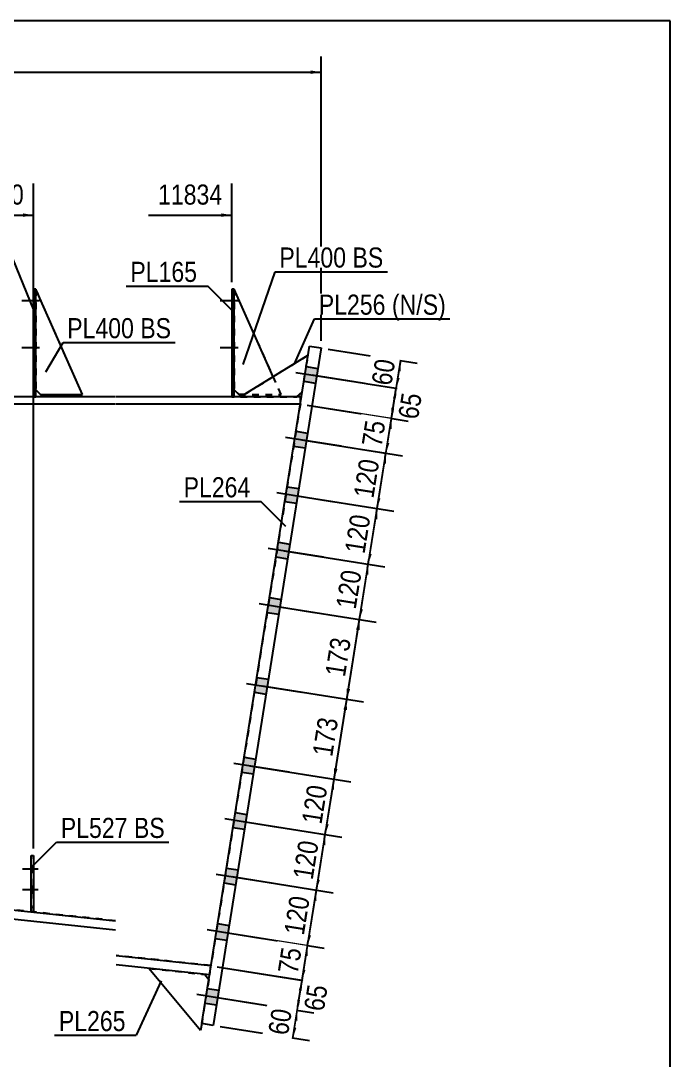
# Model space of a CAD drawing. Header units: millimetres. Extents: x -64 to 339, y -192 to 85.
# Drawn here: x 246.6 to 339, y -63.5 to 84.6 of the extents above; entities that cross this region are included whole.
import ezdxf

# ---------------------------------------------------------------- set-up
doc = ezdxf.new("R2010")
doc.units = ezdxf.units.MM
doc.linetypes.add('DXK_LINE_DOT1', pattern=[1.8814, 0.9407, -0.9407])
doc.linetypes.add('DXK_LINE_DOT2', pattern=[3.9198, 1.9599, -1.9599])
doc.styles.add('Arial Narrow', font='ARIALN.TTF', dxfattribs={"height": 0.2})

# ---------------------------------------------------------------- blocks, each defined once
blk = doc.blocks.new('Unknown-627019314-13507')
at = {"color": 5, "linetype": 'Continuous'}
for p, q in [((338.98, 84.57), (-61.02, 84.57)), ((338.98, -192.43), (338.98, 84.57))]:
    blk.add_line(p, q, dxfattribs=at)
blk = doc.blocks.new('Part-627019314-7897 - 7780')
at = {"color": 7, "linetype": 'DXK_LINE_DOT1'}
for p, q in [((248.69, 46.33), (248.69, 32)), ((255.35, 31.33), (248.69, 46.33)), ((248.69, 32), (249.35, 31.33)), ((249.35, 31.33), (255.35, 31.33))]:
    blk.add_line(p, q, dxfattribs=at)
blk = doc.blocks.new('Part-627019314-7802 - 7780')
at = {"color": 2, "linetype": 'Continuous'}
for p, q in [((220.78, 31), (220.78, 30)), ((225.44, 31), (220.78, 31)), ((220.78, 30), (225.44, 30)), ((242.73, 31), (225.54, 31)), ((225.54, 30), (242.73, 30)), ((260.02, 31), (242.83, 31)), ((242.83, 30), (260.02, 30)), ((286.34, 31), (260.12, 31)), ((260.12, 30), (286.34, 30)), ((286.34, 30), (286.34, 31))]:
    blk.add_line(p, q, dxfattribs=at)
blk = doc.blocks.new('Part-627019314-7805 - 7780')
at = {"color": 2, "linetype": 'Continuous'}
for p, q in [((211.34, -30), (211.34, 30)), ((273.61, -50), (273.53, -50))]:
    blk.add_line(p, q, dxfattribs=at)
at = {"color": 7, "linetype": 'DXK_LINE_DOT1'}
for p, q in [((211.34, 30), (216.01, 30)), ((216.11, 30), (225.44, 30)), ((225.54, 30), (242.73, 30)), ((242.83, 30), (260.02, 30)), ((260.12, 30), (286.34, 30)), ((286.34, 30), (273.61, -50)), ((216.01, -30.5), (211.34, -30)), ((216.01, -30.5), (211.34, -30)), ((225.44, -32.71), (216.11, -31.71)), ((225.44, -32.72), (216.11, -31.72)), ((242.73, -34.57), (225.54, -32.73)), ((242.73, -34.57), (225.54, -32.73)), ((260.02, -43.6), (242.83, -41.76)), ((260.02, -43.61), (242.83, -41.77)), ((273.62, -49.99), (260.12, -48.54)), ((273.53, -50), (260.12, -48.56))]:
    blk.add_line(p, q, dxfattribs=at)
blk = doc.blocks.new('Part-627019314-7817 - 7780')
at = {"color": 2, "linetype": 'Continuous'}
for p, q in [((272.31, -58.23), (287.65, 38.23)), ((289.29, 37.97), (273.95, -58.5)), ((287.65, 38.23), (289.29, 37.97)), ((273.95, -58.5), (272.31, -58.23))]:
    blk.add_line(p, q, dxfattribs=at)
blk = doc.blocks.new('Part-627019314-7825 - 7780')
at = {"color": 7, "linetype": 'DXK_LINE_DOT1'}
for p, q in [((287.44, 36.93), (277.83, 31)), ((286.6, 31.66), (287.44, 36.93)), ((285.83, 31), (286.6, 31.66)), ((277.83, 31), (285.83, 31))]:
    blk.add_line(p, q, dxfattribs=at)
blk = doc.blocks.new('Part-627019314-7826 - 7780')
at = {"color": 2, "linetype": 'Continuous'}
for p, q in [((272.15, -59.22), (264.79, -50.4)), ((272.74, -51.25), (273.3, -51.98)), ((272.31, -58.23), (272.15, -59.22))]:
    blk.add_line(p, q, dxfattribs=at)
at = {"color": 7, "linetype": 'DXK_LINE_DOT1'}
for p, q in [((264.79, -50.4), (272.74, -51.25)), ((264.79, -50.4), (264.79, -50.4)), ((273.3, -51.98), (272.31, -58.23))]:
    blk.add_line(p, q, dxfattribs=at)
blk = doc.blocks.new('Bolt-627019314-7956 - 7780')
at = {"linetype": 'Continuous'}
for points in [[(248.69, 44.2), (248.69, 45.13), (248.35, 45.13), (248.35, 44.2)], [(248.69, 44.2), (248.69, 45.13), (248.35, 45.13), (248.35, 44.2)], [(248.69, 44.2), (248.69, 45.13), (248.35, 45.13), (248.35, 44.2)], [(248.69, 37.53), (248.69, 38.47), (248.35, 38.47), (248.35, 37.53)], [(248.69, 37.53), (248.69, 38.47), (248.35, 38.47), (248.35, 37.53)], [(248.69, 37.53), (248.69, 38.47), (248.35, 38.47), (248.35, 37.53)]]:
    blk.add_hatch(color=3, dxfattribs=at).paths.add_polyline_path(points)
at = {"color": 3, "linetype": 'Continuous'}
for p, q in [((249.22, 44.67), (246.69, 44.67)), ((249.22, 44.67), (246.69, 44.67)), ((249.22, 44.67), (246.69, 44.67)), ((248.69, 45.13), (248.35, 45.13)), ((248.69, 45.13), (248.35, 45.13)), ((248.69, 45.13), (248.35, 45.13)), ((248.69, 44.2), (248.35, 44.2)), ((248.69, 44.2), (248.35, 44.2)), ((248.69, 44.2), (248.35, 44.2)), ((249.22, 38), (246.69, 38)), ((249.22, 38), (246.69, 38)), ((249.22, 38), (246.69, 38)), ((248.69, 38.47), (248.35, 38.47)), ((248.69, 38.47), (248.35, 38.47)), ((248.69, 38.47), (248.35, 38.47)), ((248.69, 37.53), (248.35, 37.53)), ((248.69, 37.53), (248.35, 37.53)), ((248.69, 37.53), (248.35, 37.53))]:
    blk.add_line(p, q, dxfattribs=at)
blk = doc.blocks.new('Part-627019314-7827 - 7780')
at = {"color": 2, "linetype": 'Continuous'}
for p, q in [((287.44, 36.93), (277.83, 31)), ((285.83, 31), (286.6, 31.66))]:
    blk.add_line(p, q, dxfattribs=at)
blk = doc.blocks.new('Part-627019314-7892 - 7780')
at = {"color": 2, "linetype": 'Continuous'}
for p, q in [((282.48, 33.87), (276.94, 46.33)), ((276.94, 32), (277.61, 31.33)), ((278.37, 31.33), (277.61, 31.33))]:
    blk.add_line(p, q, dxfattribs=at)
blk = doc.blocks.new('Part-627019314-7835 - 7780')
at = {"color": 2, "linetype": 'Continuous'}
for p, q in [((276.94, 46.33), (276.61, 46.33)), ((276.61, 46.33), (276.61, 31)), ((276.94, 31), (276.94, 46.33))]:
    blk.add_line(p, q, dxfattribs=at)
at = {"color": 7, "linetype": 'DXK_LINE_DOT1'}
blk.add_line((276.61, 31), (276.94, 31), dxfattribs=at)
blk = doc.blocks.new('Part-627019314-7849 - 7780')
at = {"color": 2, "linetype": 'Continuous'}
for p, q in [((211.2, -31.33), (211.34, -30)), ((211.34, -30), (216.01, -30.5)), ((216.01, -31.84), (211.2, -31.33)), ((216.11, -31.72), (225.44, -32.72)), ((225.44, -34.06), (216.11, -33.06)), ((225.54, -32.73), (242.73, -34.57)), ((242.73, -35.91), (225.54, -34.07)), ((242.83, -41.77), (260.02, -43.61)), ((260.02, -44.95), (242.83, -43.11)), ((260.12, -48.56), (273.53, -50)), ((273.39, -51.32), (260.12, -49.9)), ((273.53, -50), (273.39, -51.32))]:
    blk.add_line(p, q, dxfattribs=at)
blk = doc.blocks.new('Part-627019314-7872 - 7780')
at = {"color": 7, "linetype": 'DXK_LINE_DOT1'}
for p, q in [((276.94, 46.33), (276.94, 32)), ((283.61, 31.33), (276.94, 46.33)), ((276.94, 32), (277.61, 31.33)), ((277.61, 31.33), (283.61, 31.33))]:
    blk.add_line(p, q, dxfattribs=at)
blk = doc.blocks.new('Part-627019314-7896 - 7780')
at = {"color": 2, "linetype": 'Continuous'}
for p, q in [((248.69, 46.33), (248.35, 46.33)), ((248.35, 46.33), (248.35, 31)), ((248.69, 31), (248.69, 46.33))]:
    blk.add_line(p, q, dxfattribs=at)
at = {"color": 7, "linetype": 'DXK_LINE_DOT1'}
blk.add_line((248.35, 31), (248.69, 31), dxfattribs=at)
blk = doc.blocks.new('Part-627019314-7898 - 7780')
at = {"color": 7, "linetype": 'DXK_LINE_DOT1'}
for p, q in [((248.03, -42.32), (248.03, -34.32)), ((248.03, -34.32), (248.37, -34.32)), ((248.37, -42.32), (248.37, -34.32)), ((248.03, -41.66), (248.37, -41.66)), ((248.37, -42.32), (248.03, -42.32))]:
    blk.add_line(p, q, dxfattribs=at)
blk = doc.blocks.new('Part-627019314-7901 - 7780')
at = {"color": 2, "linetype": 'Continuous'}
for p, q in [((248.03, -42.32), (248.03, -34.32)), ((248.03, -34.32), (248.37, -34.32)), ((248.37, -34.32), (248.37, -42.32)), ((248.37, -42.32), (248.03, -42.32))]:
    blk.add_line(p, q, dxfattribs=at)
blk = doc.blocks.new('Part-627019314-7904 - 7780')
at = {"color": 2, "linetype": 'Continuous'}
for p, q in [((255.35, 31.33), (248.69, 46.33)), ((248.69, 32), (249.35, 31.33)), ((249.35, 31.33), (255.35, 31.33))]:
    blk.add_line(p, q, dxfattribs=at)
blk = doc.blocks.new('Bolt-627019314-7909 - 7780')
at = {"linetype": 'Continuous'}
for points in [[(287.18, 35.33), (286.85, 33.23), (288.5, 32.96), (288.83, 35.07)], [(287.18, 35.33), (286.85, 33.23), (288.5, 32.96), (288.83, 35.07)], [(287.18, 35.33), (286.85, 33.23), (288.5, 32.96), (288.83, 35.07)], [(287.18, 35.33), (286.85, 33.23), (288.5, 32.96), (288.83, 35.07)], [(285.72, 26.12), (285.38, 24.01), (287.03, 23.75), (287.36, 25.85)], [(285.72, 26.12), (285.38, 24.01), (287.03, 23.75), (287.36, 25.85)], [(285.72, 26.12), (285.38, 24.01), (287.03, 23.75), (287.36, 25.85)], [(285.72, 26.12), (285.38, 24.01), (287.03, 23.75), (287.36, 25.85)], [(284.46, 18.21), (284.13, 16.11), (285.77, 15.85), (286.11, 17.95)], [(284.46, 18.21), (284.13, 16.11), (285.77, 15.85), (286.11, 17.95)], [(284.46, 18.21), (284.13, 16.11), (285.77, 15.85), (286.11, 17.95)], [(284.46, 18.21), (284.13, 16.11), (285.77, 15.85), (286.11, 17.95)], [(283.21, 10.31), (282.87, 8.21), (284.52, 7.95), (284.85, 10.05)], [(283.21, 10.31), (282.87, 8.21), (284.52, 7.95), (284.85, 10.05)], [(283.21, 10.31), (282.87, 8.21), (284.52, 7.95), (284.85, 10.05)], [(283.21, 10.31), (282.87, 8.21), (284.52, 7.95), (284.85, 10.05)], [(281.95, 2.41), (281.61, 0.31), (283.26, 0.04), (283.6, 2.15)], [(281.95, 2.41), (281.61, 0.31), (283.26, 0.04), (283.6, 2.15)], [(281.95, 2.41), (281.61, 0.31), (283.26, 0.04), (283.6, 2.15)], [(281.95, 2.41), (281.61, 0.31), (283.26, 0.04), (283.6, 2.15)], [(280.14, -8.95), (279.81, -11.06), (281.45, -11.32), (281.79, -9.21)], [(280.14, -8.95), (279.81, -11.06), (281.45, -11.32), (281.79, -9.21)], [(280.14, -8.95), (279.81, -11.06), (281.45, -11.32), (281.79, -9.21)], [(280.14, -8.95), (279.81, -11.06), (281.45, -11.32), (281.79, -9.21)], [(278.34, -20.31), (278, -22.42), (279.65, -22.68), (279.98, -20.57)], [(278.34, -20.31), (278, -22.42), (279.65, -22.68), (279.98, -20.57)], [(278.34, -20.31), (278, -22.42), (279.65, -22.68), (279.98, -20.57)], [(278.34, -20.31), (278, -22.42), (279.65, -22.68), (279.98, -20.57)], [(277.08, -28.21), (276.74, -30.32), (278.39, -30.58), (278.73, -28.47)], [(277.08, -28.21), (276.74, -30.32), (278.39, -30.58), (278.73, -28.47)], [(277.08, -28.21), (276.74, -30.32), (278.39, -30.58), (278.73, -28.47)], [(277.08, -28.21), (276.74, -30.32), (278.39, -30.58), (278.73, -28.47)], [(275.82, -36.11), (275.49, -38.22), (277.13, -38.48), (277.47, -36.37)], [(275.82, -36.11), (275.49, -38.22), (277.13, -38.48), (277.47, -36.37)], [(275.82, -36.11), (275.49, -38.22), (277.13, -38.48), (277.47, -36.37)], [(275.82, -36.11), (275.49, -38.22), (277.13, -38.48), (277.47, -36.37)], [(274.57, -44.01), (274.23, -46.12), (275.88, -46.38), (276.21, -44.27)], [(274.57, -44.01), (274.23, -46.12), (275.88, -46.38), (276.21, -44.27)], [(274.57, -44.01), (274.23, -46.12), (275.88, -46.38), (276.21, -44.27)], [(274.57, -44.01), (274.23, -46.12), (275.88, -46.38), (276.21, -44.27)], [(273.1, -53.23), (272.77, -55.34), (274.41, -55.6), (274.75, -53.49)], [(273.1, -53.23), (272.77, -55.34), (274.41, -55.6), (274.75, -53.49)], [(273.1, -53.23), (272.77, -55.34), (274.41, -55.6), (274.75, -53.49)], [(273.1, -53.23), (272.77, -55.34), (274.41, -55.6), (274.75, -53.49)]]:
    blk.add_hatch(color=3, dxfattribs=at).paths.add_polyline_path(points)
at = {"color": 3, "linetype": 'Continuous'}
for p, q in [((285.72, 34.49), (293.6, 33.23)), ((285.72, 34.49), (293.6, 33.23)), ((285.72, 34.49), (293.6, 33.23)), ((285.72, 34.49), (293.6, 33.23)), ((287.18, 35.33), (288.83, 35.07)), ((287.18, 35.33), (288.83, 35.07)), ((287.18, 35.33), (288.83, 35.07)), ((287.18, 35.33), (288.83, 35.07)), ((286.85, 33.23), (288.5, 32.96)), ((286.85, 33.23), (288.5, 32.96)), ((286.85, 33.23), (288.5, 32.96)), ((286.85, 33.23), (288.5, 32.96)), ((284.25, 25.27), (292.14, 24.02)), ((284.25, 25.27), (292.14, 24.02)), ((284.25, 25.27), (292.14, 24.02)), ((284.25, 25.27), (292.14, 24.02)), ((285.72, 26.12), (287.36, 25.85)), ((285.72, 26.12), (287.36, 25.85)), ((285.72, 26.12), (287.36, 25.85)), ((285.72, 26.12), (287.36, 25.85)), ((285.38, 24.01), (287.03, 23.75)), ((285.38, 24.01), (287.03, 23.75)), ((285.38, 24.01), (287.03, 23.75)), ((285.38, 24.01), (287.03, 23.75)), ((284.46, 18.21), (286.11, 17.95)), ((284.46, 18.21), (286.11, 17.95)), ((284.46, 18.21), (286.11, 17.95)), ((284.46, 18.21), (286.11, 17.95)), ((282.99, 17.37), (290.88, 16.11)), ((282.99, 17.37), (290.88, 16.11)), ((282.99, 17.37), (290.88, 16.11)), ((282.99, 17.37), (290.88, 16.11)), ((284.13, 16.11), (285.77, 15.85)), ((284.13, 16.11), (285.77, 15.85)), ((284.13, 16.11), (285.77, 15.85)), ((284.13, 16.11), (285.77, 15.85)), ((281.74, 9.47), (289.62, 8.21)), ((281.74, 9.47), (289.62, 8.21)), ((281.74, 9.47), (289.62, 8.21)), ((281.74, 9.47), (289.62, 8.21)), ((283.21, 10.31), (284.85, 10.05)), ((283.21, 10.31), (284.85, 10.05)), ((283.21, 10.31), (284.85, 10.05)), ((283.21, 10.31), (284.85, 10.05)), ((282.87, 8.21), (284.52, 7.95)), ((282.87, 8.21), (284.52, 7.95)), ((282.87, 8.21), (284.52, 7.95)), ((282.87, 8.21), (284.52, 7.95)), ((280.48, 1.57), (288.37, 0.31)), ((280.48, 1.57), (288.37, 0.31)), ((280.48, 1.57), (288.37, 0.31)), ((280.48, 1.57), (288.37, 0.31)), ((281.95, 2.41), (283.6, 2.15)), ((281.95, 2.41), (283.6, 2.15)), ((281.95, 2.41), (283.6, 2.15)), ((281.95, 2.41), (283.6, 2.15)), ((281.61, 0.31), (283.26, 0.04)), ((281.61, 0.31), (283.26, 0.04)), ((281.61, 0.31), (283.26, 0.04)), ((281.61, 0.31), (283.26, 0.04)), ((278.68, -9.8), (286.56, -11.05)), ((278.68, -9.8), (286.56, -11.05)), ((278.68, -9.8), (286.56, -11.05)), ((278.68, -9.8), (286.56, -11.05)), ((280.14, -8.95), (281.79, -9.21)), ((280.14, -8.95), (281.79, -9.21)), ((280.14, -8.95), (281.79, -9.21)), ((280.14, -8.95), (281.79, -9.21)), ((279.81, -11.06), (281.45, -11.32)), ((279.81, -11.06), (281.45, -11.32)), ((279.81, -11.06), (281.45, -11.32)), ((279.81, -11.06), (281.45, -11.32)), ((278.34, -20.31), (279.98, -20.57)), ((278.34, -20.31), (279.98, -20.57)), ((278.34, -20.31), (279.98, -20.57)), ((278.34, -20.31), (279.98, -20.57)), ((276.87, -21.16), (284.75, -22.41)), ((276.87, -21.16), (284.75, -22.41)), ((276.87, -21.16), (284.75, -22.41)), ((276.87, -21.16), (284.75, -22.41)), ((278, -22.42), (279.65, -22.68)), ((278, -22.42), (279.65, -22.68)), ((278, -22.42), (279.65, -22.68)), ((278, -22.42), (279.65, -22.68)), ((275.61, -29.06), (283.5, -30.31)), ((275.61, -29.06), (283.5, -30.31)), ((275.61, -29.06), (283.5, -30.31)), ((275.61, -29.06), (283.5, -30.31)), ((277.08, -28.21), (278.73, -28.47)), ((277.08, -28.21), (278.73, -28.47)), ((277.08, -28.21), (278.73, -28.47)), ((277.08, -28.21), (278.73, -28.47)), ((276.74, -30.32), (278.39, -30.58)), ((276.74, -30.32), (278.39, -30.58)), ((276.74, -30.32), (278.39, -30.58)), ((276.74, -30.32), (278.39, -30.58)), ((274.36, -36.96), (282.24, -38.21)), ((274.36, -36.96), (282.24, -38.21)), ((274.36, -36.96), (282.24, -38.21)), ((274.36, -36.96), (282.24, -38.21)), ((275.82, -36.11), (277.47, -36.37)), ((275.82, -36.11), (277.47, -36.37)), ((275.82, -36.11), (277.47, -36.37)), ((275.82, -36.11), (277.47, -36.37)), ((275.49, -38.22), (277.13, -38.48)), ((275.49, -38.22), (277.13, -38.48)), ((275.49, -38.22), (277.13, -38.48)), ((275.49, -38.22), (277.13, -38.48)), ((274.57, -44.01), (276.21, -44.27)), ((274.57, -44.01), (276.21, -44.27)), ((274.57, -44.01), (276.21, -44.27)), ((274.57, -44.01), (276.21, -44.27)), ((273.1, -44.86), (280.98, -46.11)), ((273.1, -44.86), (280.98, -46.11)), ((273.1, -44.86), (280.98, -46.11)), ((273.1, -44.86), (280.98, -46.11)), ((274.23, -46.12), (275.88, -46.38)), ((274.23, -46.12), (275.88, -46.38)), ((274.23, -46.12), (275.88, -46.38)), ((274.23, -46.12), (275.88, -46.38)), ((273.1, -53.23), (274.75, -53.49)), ((273.1, -53.23), (274.75, -53.49)), ((273.1, -53.23), (274.75, -53.49)), ((273.1, -53.23), (274.75, -53.49)), ((271.63, -54.08), (279.52, -55.33)), ((271.63, -54.08), (279.52, -55.33)), ((271.63, -54.08), (279.52, -55.33)), ((271.63, -54.08), (279.52, -55.33)), ((272.77, -55.34), (274.41, -55.6)), ((272.77, -55.34), (274.41, -55.6)), ((272.77, -55.34), (274.41, -55.6)), ((272.77, -55.34), (274.41, -55.6))]:
    blk.add_line(p, q, dxfattribs=at)
blk = doc.blocks.new('Bolt-627019314-7923 - 7780')
at = {"linetype": 'Continuous'}
for points in [[(276.94, 44.2), (276.94, 45.13), (276.61, 45.13), (276.61, 44.2)], [(276.94, 44.2), (276.94, 45.13), (276.61, 45.13), (276.61, 44.2)], [(276.94, 44.2), (276.94, 45.13), (276.61, 45.13), (276.61, 44.2)], [(276.94, 37.53), (276.94, 38.47), (276.61, 38.47), (276.61, 37.53)], [(276.94, 37.53), (276.94, 38.47), (276.61, 38.47), (276.61, 37.53)], [(276.94, 37.53), (276.94, 38.47), (276.61, 38.47), (276.61, 37.53)]]:
    blk.add_hatch(color=3, dxfattribs=at).paths.add_polyline_path(points)
at = {"color": 3, "linetype": 'Continuous'}
for p, q in [((277.47, 44.67), (274.94, 44.67)), ((277.47, 44.67), (274.94, 44.67)), ((277.47, 44.67), (274.94, 44.67)), ((276.94, 45.13), (276.61, 45.13)), ((276.94, 45.13), (276.61, 45.13)), ((276.94, 45.13), (276.61, 45.13)), ((276.94, 44.2), (276.61, 44.2)), ((276.94, 44.2), (276.61, 44.2)), ((276.94, 44.2), (276.61, 44.2)), ((277.47, 38), (274.94, 38)), ((277.47, 38), (274.94, 38)), ((277.47, 38), (274.94, 38)), ((276.94, 38.47), (276.61, 38.47)), ((276.94, 38.47), (276.61, 38.47)), ((276.94, 38.47), (276.61, 38.47)), ((276.94, 37.53), (276.61, 37.53)), ((276.94, 37.53), (276.61, 37.53)), ((276.94, 37.53), (276.61, 37.53))]:
    blk.add_line(p, q, dxfattribs=at)
blk = doc.blocks.new('Bolt-627019314-7957 - 7780')
at = {"color": 3, "linetype": 'DXK_LINE_DOT2'}
for p, q in [((249, -36.25), (246.8, -36.25)), ((248.37, -35.79), (248.03, -35.79)), ((248.37, -36.72), (248.03, -36.72)), ((249, -39.19), (246.8, -39.19)), ((248.37, -38.72), (248.03, -38.72)), ((248.37, -39.66), (248.03, -39.66))]:
    blk.add_line(p, q, dxfattribs=at)
blk = doc.blocks.new('Bolt-627019314-7960 - 7780')
at = {"linetype": 'Continuous'}
for points in [[(248.37, -36.72), (248.37, -35.79), (248.03, -35.79), (248.03, -36.72)], [(248.37, -39.66), (248.37, -38.72), (248.03, -38.72), (248.03, -39.66)]]:
    blk.add_hatch(color=3, dxfattribs=at).paths.add_polyline_path(points)
at = {"color": 3, "linetype": 'Continuous'}
for p, q in [((249, -36.25), (246.8, -36.25)), ((248.37, -35.79), (248.03, -35.79)), ((248.37, -36.72), (248.03, -36.72)), ((249, -39.19), (246.8, -39.19)), ((248.37, -38.72), (248.03, -38.72)), ((248.37, -39.66), (248.03, -39.66))]:
    blk.add_line(p, q, dxfattribs=at)
blk = doc.blocks.new('StraightDimension-627019314-19003 - 7780')
at = {"linetype": 'Continuous'}
blk.add_hatch(color=7, dxfattribs=at).paths.add_polyline_path([(246.87, 57.14), (248.37, 56.89), (246.87, 56.64)])
at = {"color": 7, "linetype": 'Continuous'}
for p, q in [((248.37, -33.32), (248.37, 61.39)), ((236.47, 56.89), (248.37, 56.89))]:
    blk.add_line(p, q, dxfattribs=at)
at = {"color": 0}
blk.add_wipeout([(247.59, 57.79), (247.59, 61.99), (237.25, 61.99), (237.25, 57.79)], dxfattribs=at)
at = {"color": 3, "style": 'Arial Narrow'}
blk.add_text('10720', height=2.863, dxfattribs=at).set_placement((237.85, 58.39))
blk = doc.blocks.new('StraightDimension-627019314-15029 - 7780')
at = {"linetype": 'Continuous'}
for points in [[(290.66, -24.87), (291.14, -23.43), (291.15, -24.95)], [(290.37, -29.89), (289.89, -31.33), (289.88, -29.81)]]:
    blk.add_hatch(color=7, dxfattribs=at).paths.add_polyline_path(points)
at = {"color": 7, "linetype": 'Continuous'}
for p, q in [((279.16, -21.52), (293.51, -23.8)), ((289.89, -31.33), (291.14, -23.43)), ((277.9, -29.42), (292.26, -31.7))]:
    blk.add_line(p, q, dxfattribs=at)
at = {"color": 0}
blk.add_wipeout([(290.89, -24.05), (286.74, -23.39), (285.69, -30), (289.84, -30.65)], dxfattribs=at)
at = {"color": 3, "style": 'Arial Narrow'}
blk.add_text('120', height=2.863, rotation=80.9647, dxfattribs=at).set_placement((289.34, -29.97))
blk = doc.blocks.new('StraightDimension-627019314-15021 - 7780')
at = {"linetype": 'Continuous'}
for points in [[(300.14, 34.72), (300.62, 36.17), (300.63, 34.65)], [(300.48, 33.67), (299.99, 32.23), (299.98, 33.75)]]:
    blk.add_hatch(color=7, dxfattribs=at).paths.add_polyline_path(points)
at = {"color": 7, "linetype": 'Continuous'}
for p, q in [((290.28, 37.81), (302.99, 35.79)), ((299.99, 32.23), (300.62, 36.17)), ((288.01, 34.13), (302.36, 31.85))]:
    blk.add_line(p, q, dxfattribs=at)
at = {"color": 0}
blk.add_wipeout([(300.54, 36.62), (296.39, 37.28), (295.63, 32.48), (299.78, 31.82)], dxfattribs=at)
at = {"color": 3, "style": 'Arial Narrow'}
blk.add_text('60', height=2.863, rotation=80.9647, dxfattribs=at).set_placement((299.28, 32.51))
blk = doc.blocks.new('StraightDimension-627019314-15022 - 7780')
at = {"linetype": 'Continuous'}
for points in [[(299.51, 30.79), (299.99, 32.23), (300, 30.71)], [(299.79, 29.38), (299.31, 27.94), (299.3, 29.46)]]:
    blk.add_hatch(color=7, dxfattribs=at).paths.add_polyline_path(points)
at = {"color": 7, "linetype": 'Continuous'}
for p, q in [((288.01, 34.13), (302.22, 31.88)), ((299.31, 27.94), (299.99, 32.23)), ((287.32, 29.84), (301.53, 27.58))]:
    blk.add_line(p, q, dxfattribs=at)
at = {"color": 0}
blk.add_wipeout([(304.33, 31.8), (300.18, 32.46), (299.42, 27.66), (303.57, 27)], dxfattribs=at)
at = {"color": 3, "style": 'Arial Narrow'}
blk.add_text('65', height=2.863, rotation=80.9647, dxfattribs=at).set_placement((303.07, 27.69))
blk = doc.blocks.new('StraightDimension-627019314-15023 - 7780')
at = {"linetype": 'Continuous'}
for points in [[(298.83, 26.49), (299.31, 27.94), (299.32, 26.42)], [(299.01, 24.44), (298.53, 23), (298.51, 24.52)]]:
    blk.add_hatch(color=7, dxfattribs=at).paths.add_polyline_path(points)
at = {"color": 7, "linetype": 'Continuous'}
for p, q in [((287.32, 29.84), (301.68, 27.56)), ((298.53, 23), (299.31, 27.94)), ((286.54, 24.9), (300.9, 22.62))]:
    blk.add_line(p, q, dxfattribs=at)
at = {"color": 0}
blk.add_wipeout([(299.15, 27.89), (295, 28.55), (294.24, 23.75), (298.39, 23.09)], dxfattribs=at)
at = {"color": 3, "style": 'Arial Narrow'}
blk.add_text('75', height=2.863, rotation=80.9647, dxfattribs=at).set_placement((297.89, 23.78))
blk = doc.blocks.new('StraightDimension-627019314-15024 - 7780')
at = {"linetype": 'Continuous'}
for points in [[(298.04, 21.56), (298.53, 23), (298.54, 21.48)], [(297.75, 16.54), (297.27, 15.1), (297.26, 16.62)]]:
    blk.add_hatch(color=7, dxfattribs=at).paths.add_polyline_path(points)
at = {"color": 7, "linetype": 'Continuous'}
for p, q in [((286.54, 24.9), (300.9, 22.62)), ((297.27, 15.1), (298.53, 23)), ((285.28, 17), (299.64, 14.72))]:
    blk.add_line(p, q, dxfattribs=at)
at = {"color": 0}
blk.add_wipeout([(298.27, 22.37), (294.13, 23.03), (293.08, 16.43), (297.22, 15.77)], dxfattribs=at)
at = {"color": 3, "style": 'Arial Narrow'}
blk.add_text('120', height=2.863, rotation=80.9647, dxfattribs=at).set_placement((296.73, 16.46))
blk = doc.blocks.new('StraightDimension-627019314-15025 - 7780')
at = {"linetype": 'Continuous'}
for points in [[(296.79, 13.66), (297.27, 15.1), (297.28, 13.58)], [(296.5, 8.64), (296.01, 7.2), (296, 8.72)]]:
    blk.add_hatch(color=7, dxfattribs=at).paths.add_polyline_path(points)
at = {"color": 7, "linetype": 'Continuous'}
for p, q in [((285.28, 17), (299.64, 14.72)), ((296.01, 7.2), (297.27, 15.1)), ((284.03, 9.1), (298.38, 6.82))]:
    blk.add_line(p, q, dxfattribs=at)
at = {"color": 0}
blk.add_wipeout([(297.02, 14.47), (292.87, 15.13), (291.82, 8.53), (295.97, 7.87)], dxfattribs=at)
at = {"color": 3, "style": 'Arial Narrow'}
blk.add_text('120', height=2.863, rotation=80.9647, dxfattribs=at).set_placement((295.47, 8.56))
blk = doc.blocks.new('StraightDimension-627019314-15026 - 7780')
at = {"linetype": 'Continuous'}
for points in [[(295.53, 5.76), (296.01, 7.2), (296.02, 5.68)], [(295.24, 0.74), (294.76, -0.7), (294.74, 0.82)]]:
    blk.add_hatch(color=7, dxfattribs=at).paths.add_polyline_path(points)
at = {"color": 7, "linetype": 'Continuous'}
for p, q in [((284.03, 9.1), (298.38, 6.82)), ((294.76, -0.7), (296.01, 7.2)), ((282.77, 1.2), (297.13, -1.08))]:
    blk.add_line(p, q, dxfattribs=at)
at = {"color": 0}
blk.add_wipeout([(295.76, 6.57), (291.61, 7.23), (290.56, 0.63), (294.71, -0.03)], dxfattribs=at)
at = {"color": 3, "style": 'Arial Narrow'}
blk.add_text('120', height=2.863, rotation=80.9647, dxfattribs=at).set_placement((294.21, 0.66))
blk = doc.blocks.new('StraightDimension-627019314-15027 - 7780')
at = {"linetype": 'Continuous'}
for points in [[(294.27, -2.15), (294.76, -0.7), (294.77, -2.22)], [(293.43, -10.62), (292.95, -12.07), (292.94, -10.54)]]:
    blk.add_hatch(color=7, dxfattribs=at).paths.add_polyline_path(points)
at = {"color": 7, "linetype": 'Continuous'}
for p, q in [((282.77, 1.2), (297.13, -1.08)), ((292.95, -12.07), (294.76, -0.7)), ((280.96, -10.16), (295.32, -12.44))]:
    blk.add_line(p, q, dxfattribs=at)
at = {"color": 0}
blk.add_wipeout([(294.23, -3.06), (290.08, -2.4), (289.03, -9), (293.18, -9.66)], dxfattribs=at)
at = {"color": 3, "style": 'Arial Narrow'}
blk.add_text('173', height=2.863, rotation=80.9647, dxfattribs=at).set_placement((292.68, -8.97))
blk = doc.blocks.new('StraightDimension-627019314-15028 - 7780')
at = {"linetype": 'Continuous'}
for points in [[(292.47, -13.51), (292.95, -12.07), (292.96, -13.59)], [(291.63, -21.98), (291.14, -23.43), (291.13, -21.91)]]:
    blk.add_hatch(color=7, dxfattribs=at).paths.add_polyline_path(points)
at = {"color": 7, "linetype": 'Continuous'}
for p, q in [((280.96, -10.16), (295.32, -12.44)), ((291.14, -23.43), (292.95, -12.07)), ((279.16, -21.52), (293.51, -23.8))]:
    blk.add_line(p, q, dxfattribs=at)
at = {"color": 0}
blk.add_wipeout([(292.42, -14.42), (288.27, -13.76), (287.23, -20.36), (291.37, -21.02)], dxfattribs=at)
at = {"color": 3, "style": 'Arial Narrow'}
blk.add_text('173', height=2.863, rotation=80.9647, dxfattribs=at).set_placement((290.87, -20.34))
blk = doc.blocks.new('StraightDimension-627019314-15030 - 7780')
at = {"linetype": 'Continuous'}
for points in [[(289.4, -32.77), (289.89, -31.33), (289.9, -32.85)], [(289.11, -37.79), (288.63, -39.23), (288.62, -37.71)]]:
    blk.add_hatch(color=7, dxfattribs=at).paths.add_polyline_path(points)
at = {"color": 7, "linetype": 'Continuous'}
for p, q in [((277.9, -29.42), (292.26, -31.7)), ((288.63, -39.23), (289.89, -31.33)), ((276.64, -37.32), (291, -39.61))]:
    blk.add_line(p, q, dxfattribs=at)
at = {"color": 0}
blk.add_wipeout([(289.63, -31.95), (285.49, -31.29), (284.44, -37.9), (288.59, -38.56)], dxfattribs=at)
at = {"color": 3, "style": 'Arial Narrow'}
blk.add_text('120', height=2.863, rotation=80.9647, dxfattribs=at).set_placement((288.09, -37.87))
blk = doc.blocks.new('StraightDimension-627019314-15031 - 7780')
at = {"linetype": 'Continuous'}
for points in [[(288.15, -40.67), (288.63, -39.23), (288.64, -40.75)], [(287.86, -45.69), (287.37, -47.13), (287.36, -45.61)]]:
    blk.add_hatch(color=7, dxfattribs=at).paths.add_polyline_path(points)
at = {"color": 7, "linetype": 'Continuous'}
for p, q in [((276.64, -37.32), (291, -39.61)), ((287.37, -47.13), (288.63, -39.23)), ((275.39, -45.22), (289.74, -47.51))]:
    blk.add_line(p, q, dxfattribs=at)
at = {"color": 0}
blk.add_wipeout([(288.38, -39.85), (284.23, -39.2), (283.18, -45.8), (287.33, -46.46)], dxfattribs=at)
at = {"color": 3, "style": 'Arial Narrow'}
blk.add_text('120', height=2.863, rotation=80.9647, dxfattribs=at).set_placement((286.83, -45.77))
blk = doc.blocks.new('StraightDimension-627019314-15032 - 7780')
at = {"linetype": 'Continuous'}
for points in [[(286.89, -48.57), (287.37, -47.13), (287.39, -48.65)], [(287.07, -50.63), (286.59, -52.07), (286.58, -50.55)]]:
    blk.add_hatch(color=7, dxfattribs=at).paths.add_polyline_path(points)
at = {"color": 7, "linetype": 'Continuous'}
for p, q in [((275.39, -45.22), (289.74, -47.51)), ((286.59, -52.07), (287.37, -47.13)), ((274.52, -50.15), (288.96, -52.45))]:
    blk.add_line(p, q, dxfattribs=at)
at = {"color": 0}
blk.add_wipeout([(287.21, -47.18), (283.07, -46.52), (282.3, -51.32), (286.45, -51.97)], dxfattribs=at)
at = {"color": 3, "style": 'Arial Narrow'}
blk.add_text('75', height=2.863, rotation=80.9647, dxfattribs=at).set_placement((285.95, -51.29))
blk = doc.blocks.new('StraightDimension-627019314-15033 - 7780')
at = {"linetype": 'Continuous'}
for points in [[(286.11, -53.51), (286.59, -52.07), (286.6, -53.59)], [(286.39, -54.9), (285.91, -56.35), (285.9, -54.83)]]:
    blk.add_hatch(color=7, dxfattribs=at).paths.add_polyline_path(points)
at = {"color": 7, "linetype": 'Continuous'}
for p, q in [((274.52, -50.15), (288.81, -52.43)), ((285.91, -56.35), (286.59, -52.07)), ((273.92, -54.44), (288.13, -56.7))]:
    blk.add_line(p, q, dxfattribs=at)
at = {"color": 0}
blk.add_wipeout([(290.93, -52.49), (286.78, -51.83), (286.01, -56.63), (290.16, -57.29)], dxfattribs=at)
at = {"color": 3, "style": 'Arial Narrow'}
blk.add_text('65', height=2.863, rotation=80.9647, dxfattribs=at).set_placement((289.66, -56.6))
blk = doc.blocks.new('StraightDimension-627019314-15034 - 7780')
at = {"linetype": 'Continuous'}
for points in [[(285.43, -57.79), (285.91, -56.35), (285.92, -57.87)], [(285.76, -58.86), (285.28, -60.3), (285.27, -58.78)]]:
    blk.add_hatch(color=7, dxfattribs=at).paths.add_polyline_path(points)
at = {"color": 7, "linetype": 'Continuous'}
for p, q in [((273.92, -54.44), (288.28, -56.72)), ((285.28, -60.3), (285.91, -56.35)), ((274.94, -58.65), (287.65, -60.67))]:
    blk.add_line(p, q, dxfattribs=at)
at = {"color": 0}
blk.add_wipeout([(285.83, -55.9), (281.68, -55.24), (280.92, -60.04), (285.06, -60.7)], dxfattribs=at)
at = {"color": 3, "style": 'Arial Narrow'}
blk.add_text('60', height=2.863, rotation=80.9647, dxfattribs=at).set_placement((284.57, -60.01))
blk = doc.blocks.new('StraightDimension-627019314-15827 - 7780')
at = {"linetype": 'Continuous'}
blk.add_hatch(color=7, dxfattribs=at).paths.add_polyline_path([(287.79, 77.5), (289.29, 77.25), (287.79, 77)])
at = {"color": 7, "linetype": 'Continuous'}
for p, q in [((289.29, 38.97), (289.29, 79.5)), ((-1.33, 77.25), (289.29, 77.25))]:
    blk.add_line(p, q, dxfattribs=at)
blk = doc.blocks.new('StraightDimension-627019314-19002 - 7780')
at = {"linetype": 'Continuous'}
blk.add_hatch(color=7, dxfattribs=at).paths.add_polyline_path([(275.11, 57.14), (276.61, 56.89), (275.11, 56.64)])
at = {"color": 7, "linetype": 'Continuous'}
for p, q in [((276.61, 47.33), (276.61, 61.39)), ((264.71, 56.89), (276.61, 56.89))]:
    blk.add_line(p, q, dxfattribs=at)
at = {"color": 0}
blk.add_wipeout([(275.83, 57.79), (275.83, 61.99), (265.49, 61.99), (265.49, 57.79)], dxfattribs=at)
at = {"color": 3, "style": 'Arial Narrow'}
blk.add_text('11834', height=2.863, dxfattribs=at).set_placement((266.09, 58.39))
blk = doc.blocks.new('Mark-627019314-13913 - 7780')
at = {"color": 7, "linetype": 'Continuous'}
blk.add_line((284.27, 12.56), (280.73, 16.1), dxfattribs=at)
at = {"color": 0}
blk.add_wipeout([(279.23, 16.7), (279.23, 19.7), (269.73, 19.7), (269.73, 16.7)], dxfattribs=at)
blk.add_wipeout([(279.23, 16.7), (279.23, 19.7), (269.73, 19.7), (269.73, 16.7)], dxfattribs=at)
at = {"color": 7, "linetype": 'Continuous'}
blk.add_line((269.13, 16.1), (280.73, 16.1), dxfattribs=at)
at = {"color": 3, "style": 'Arial Narrow'}
blk.add_text('PL264', height=2.863, dxfattribs=at).set_placement((269.73, 16.7))
blk = doc.blocks.new('MarkSet-627019314-13776 - 7780')
at = {"color": 0}
for points in [[(261.76, -31.81), (261.76, -28.81), (252.25, -28.81), (252.25, -31.81)], [(267.04, -31.81), (267.04, -28.81), (262.66, -28.81), (262.66, -31.81)]]:
    blk.add_wipeout(points, dxfattribs=at)
for points in [[(261.76, -31.81), (261.76, -28.81), (252.25, -28.81), (252.25, -31.81)], [(267.04, -31.81), (267.04, -28.81), (262.66, -28.81), (262.66, -31.81)]]:
    blk.add_wipeout(points, dxfattribs=at)
at = {"color": 7, "linetype": 'Continuous'}
for p, q in [((248.12, -35.94), (251.65, -32.41)), ((251.65, -32.41), (267.64, -32.41))]:
    blk.add_line(p, q, dxfattribs=at)
at = {"color": 3, "style": 'Arial Narrow'}
for s, p in [('PL527', (252.25, -31.81)), ('BS', (262.66, -31.81))]:
    blk.add_text(s, height=2.863, dxfattribs=at).set_placement(p)
blk = doc.blocks.new('MarkSet-627019314-13831 - 7780')
at = {"color": 0}
for points in [[(292.86, 49.42), (292.86, 52.42), (283.36, 52.42), (283.36, 49.42)], [(298.15, 49.42), (298.15, 52.42), (293.76, 52.42), (293.76, 49.42)]]:
    blk.add_wipeout(points, dxfattribs=at)
for points in [[(292.86, 49.42), (292.86, 52.42), (283.36, 52.42), (283.36, 49.42)], [(298.15, 49.42), (298.15, 52.42), (293.76, 52.42), (293.76, 49.42)]]:
    blk.add_wipeout(points, dxfattribs=at)
at = {"color": 7, "linetype": 'Continuous'}
for p, q in [((278.21, 35.6), (282.76, 48.82)), ((282.76, 48.82), (298.75, 48.82))]:
    blk.add_line(p, q, dxfattribs=at)
at = {"color": 3, "style": 'Arial Narrow'}
for s, p in [('PL400', (283.36, 49.42)), ('BS', (293.76, 49.42))]:
    blk.add_text(s, height=2.863, dxfattribs=at).set_placement(p)
blk = doc.blocks.new('MarkSet-627019314-13875 - 7780')
at = {"color": 0}
for points in [[(262.66, 39.36), (262.66, 42.36), (253.16, 42.36), (253.16, 39.36)], [(267.94, 39.36), (267.94, 42.36), (263.56, 42.36), (263.56, 39.36)]]:
    blk.add_wipeout(points, dxfattribs=at)
for points in [[(262.66, 39.36), (262.66, 42.36), (253.16, 42.36), (253.16, 39.36)], [(267.94, 39.36), (267.94, 42.36), (263.56, 42.36), (263.56, 39.36)]]:
    blk.add_wipeout(points, dxfattribs=at)
at = {"color": 7, "linetype": 'Continuous'}
for p, q in [((250.13, 34.56), (252.56, 38.76)), ((252.56, 38.76), (268.54, 38.76))]:
    blk.add_line(p, q, dxfattribs=at)
at = {"color": 3, "style": 'Arial Narrow'}
for s, p in [('PL400', (253.16, 39.36)), ('BS', (263.56, 39.36))]:
    blk.add_text(s, height=2.863, dxfattribs=at).set_placement(p)
blk = doc.blocks.new('Mark-627019314-13916 - 7780')
at = {"color": 7, "linetype": 'Continuous'}
blk.add_line((266.51, -52.18), (262.97, -59.92), dxfattribs=at)
at = {"color": 0}
blk.add_wipeout([(261.47, -59.32), (261.47, -56.32), (251.97, -56.32), (251.97, -59.32)], dxfattribs=at)
blk.add_wipeout([(261.47, -59.32), (261.47, -56.32), (251.97, -56.32), (251.97, -59.32)], dxfattribs=at)
at = {"color": 7, "linetype": 'Continuous'}
blk.add_line((251.37, -59.92), (262.97, -59.92), dxfattribs=at)
at = {"color": 3, "style": 'Arial Narrow'}
blk.add_text('PL265', height=2.863, dxfattribs=at).set_placement((251.97, -59.32))
blk = doc.blocks.new('Mark-627019314-13919 - 7780')
at = {"color": 0}
for points in [[(298.48, 42.71), (298.48, 45.71), (288.97, 45.71), (288.97, 42.71)], [(307.04, 42.71), (307.04, 45.71), (299.38, 45.71), (299.38, 42.71)]]:
    blk.add_wipeout(points, dxfattribs=at)
for points in [[(298.48, 42.71), (298.48, 45.71), (288.97, 45.71), (288.97, 42.71)], [(307.04, 42.71), (307.04, 45.71), (299.38, 45.71), (299.38, 42.71)]]:
    blk.add_wipeout(points, dxfattribs=at)
at = {"color": 7, "linetype": 'Continuous'}
for p, q in [((285.5, 35.72), (288.37, 42.11)), ((288.37, 42.11), (307.64, 42.11))]:
    blk.add_line(p, q, dxfattribs=at)
at = {"color": 3, "style": 'Arial Narrow'}
for s, p in [('PL256', (288.97, 42.71)), ('(N/', (299.38, 42.71)), ('S)', (303.76, 42.71))]:
    blk.add_text(s, height=2.863, dxfattribs=at).set_placement(p)
blk = doc.blocks.new('Mark-627019314-13928 - 7780')
at = {"color": 7, "linetype": 'Continuous'}
blk.add_line((276.69, 43.25), (273.16, 46.78), dxfattribs=at)
at = {"color": 0}
blk.add_wipeout([(271.66, 47.38), (271.66, 50.38), (262.15, 50.38), (262.15, 47.38)], dxfattribs=at)
blk.add_wipeout([(271.66, 47.38), (271.66, 50.38), (262.15, 50.38), (262.15, 47.38)], dxfattribs=at)
at = {"color": 7, "linetype": 'Continuous'}
blk.add_line((261.55, 46.78), (273.16, 46.78), dxfattribs=at)
at = {"color": 3, "style": 'Arial Narrow'}
blk.add_text('PL165', height=2.863, dxfattribs=at).set_placement((262.15, 47.38))
blk = doc.blocks.new('Mark-627019314-13952 - 7780')
at = {"color": 7, "linetype": 'Continuous'}
blk.add_line((248.44, 43.25), (244.9, 51.98), dxfattribs=at)
at = {"color": 0}
blk.add_wipeout([(243.4, 52.58), (243.4, 55.58), (233.9, 55.58), (233.9, 52.58)], dxfattribs=at)
blk.add_wipeout([(243.4, 52.58), (243.4, 55.58), (233.9, 55.58), (233.9, 52.58)], dxfattribs=at)
at = {"color": 7, "linetype": 'Continuous'}
blk.add_line((233.3, 51.98), (244.9, 51.98), dxfattribs=at)
at = {"color": 3, "style": 'Arial Narrow'}
blk.add_text('PL165', height=2.863, dxfattribs=at).set_placement((233.9, 52.58))

msp = doc.modelspace()

# ---------------------------------------------------------------- block references
for name in ['Unknown-627019314-13507', 'Part-627019314-7896 - 7780', 'Part-627019314-7897 - 7780', 'Part-627019314-7904 - 7780', 'Part-627019314-7835 - 7780', 'Part-627019314-7892 - 7780', 'Part-627019314-7872 - 7780', 'Bolt-627019314-7956 - 7780', 'Bolt-627019314-7923 - 7780', 'Part-627019314-7817 - 7780', 'Part-627019314-7825 - 7780', 'Part-627019314-7827 - 7780', 'Bolt-627019314-7909 - 7780', 'Part-627019314-7805 - 7780', 'Part-627019314-7802 - 7780', 'Part-627019314-7849 - 7780', 'Part-627019314-7898 - 7780', 'Part-627019314-7901 - 7780', 'Bolt-627019314-7957 - 7780', 'Bolt-627019314-7960 - 7780', 'Part-627019314-7826 - 7780']:
    msp.add_blockref(name, (0, 0))

# ---------------------------------------------------------------- next in the draw order: block references
for name in ['StraightDimension-627019314-19003 - 7780', 'StraightDimension-627019314-15021 - 7780', 'StraightDimension-627019314-15029 - 7780', 'Mark-627019314-13916 - 7780']:
    msp.add_blockref(name, (0, 0))

# ---------------------------------------------------------------- next in the draw order: block references
for name in ['StraightDimension-627019314-15827 - 7780', 'StraightDimension-627019314-15022 - 7780', 'MarkSet-627019314-13776 - 7780', 'StraightDimension-627019314-15030 - 7780']:
    msp.add_blockref(name, (0, 0))

# ---------------------------------------------------------------- next in the draw order: block references
for name in ['StraightDimension-627019314-19002 - 7780', 'Mark-627019314-13952 - 7780', 'MarkSet-627019314-13831 - 7780', 'MarkSet-627019314-13875 - 7780', 'StraightDimension-627019314-15023 - 7780', 'StraightDimension-627019314-15031 - 7780']:
    msp.add_blockref(name, (0, 0))

# ---------------------------------------------------------------- next in the draw order: block references
for name in ['Mark-627019314-13928 - 7780', 'Mark-627019314-13919 - 7780', 'StraightDimension-627019314-15024 - 7780', 'StraightDimension-627019314-15032 - 7780']:
    msp.add_blockref(name, (0, 0))

# ---------------------------------------------------------------- next in the draw order: block references
for name in ['StraightDimension-627019314-15025 - 7780', 'StraightDimension-627019314-15033 - 7780']:
    msp.add_blockref(name, (0, 0))

# ---------------------------------------------------------------- next in the draw order: block references
for name in ['Mark-627019314-13913 - 7780', 'StraightDimension-627019314-15026 - 7780', 'StraightDimension-627019314-15034 - 7780']:
    msp.add_blockref(name, (0, 0))

# ---------------------------------------------------------------- next in the draw order: block references
msp.add_blockref('StraightDimension-627019314-15027 - 7780', (0, 0))

# ---------------------------------------------------------------- next in the draw order: block references
msp.add_blockref('StraightDimension-627019314-15028 - 7780', (0, 0))

doc.saveas('drawing.dxf')
